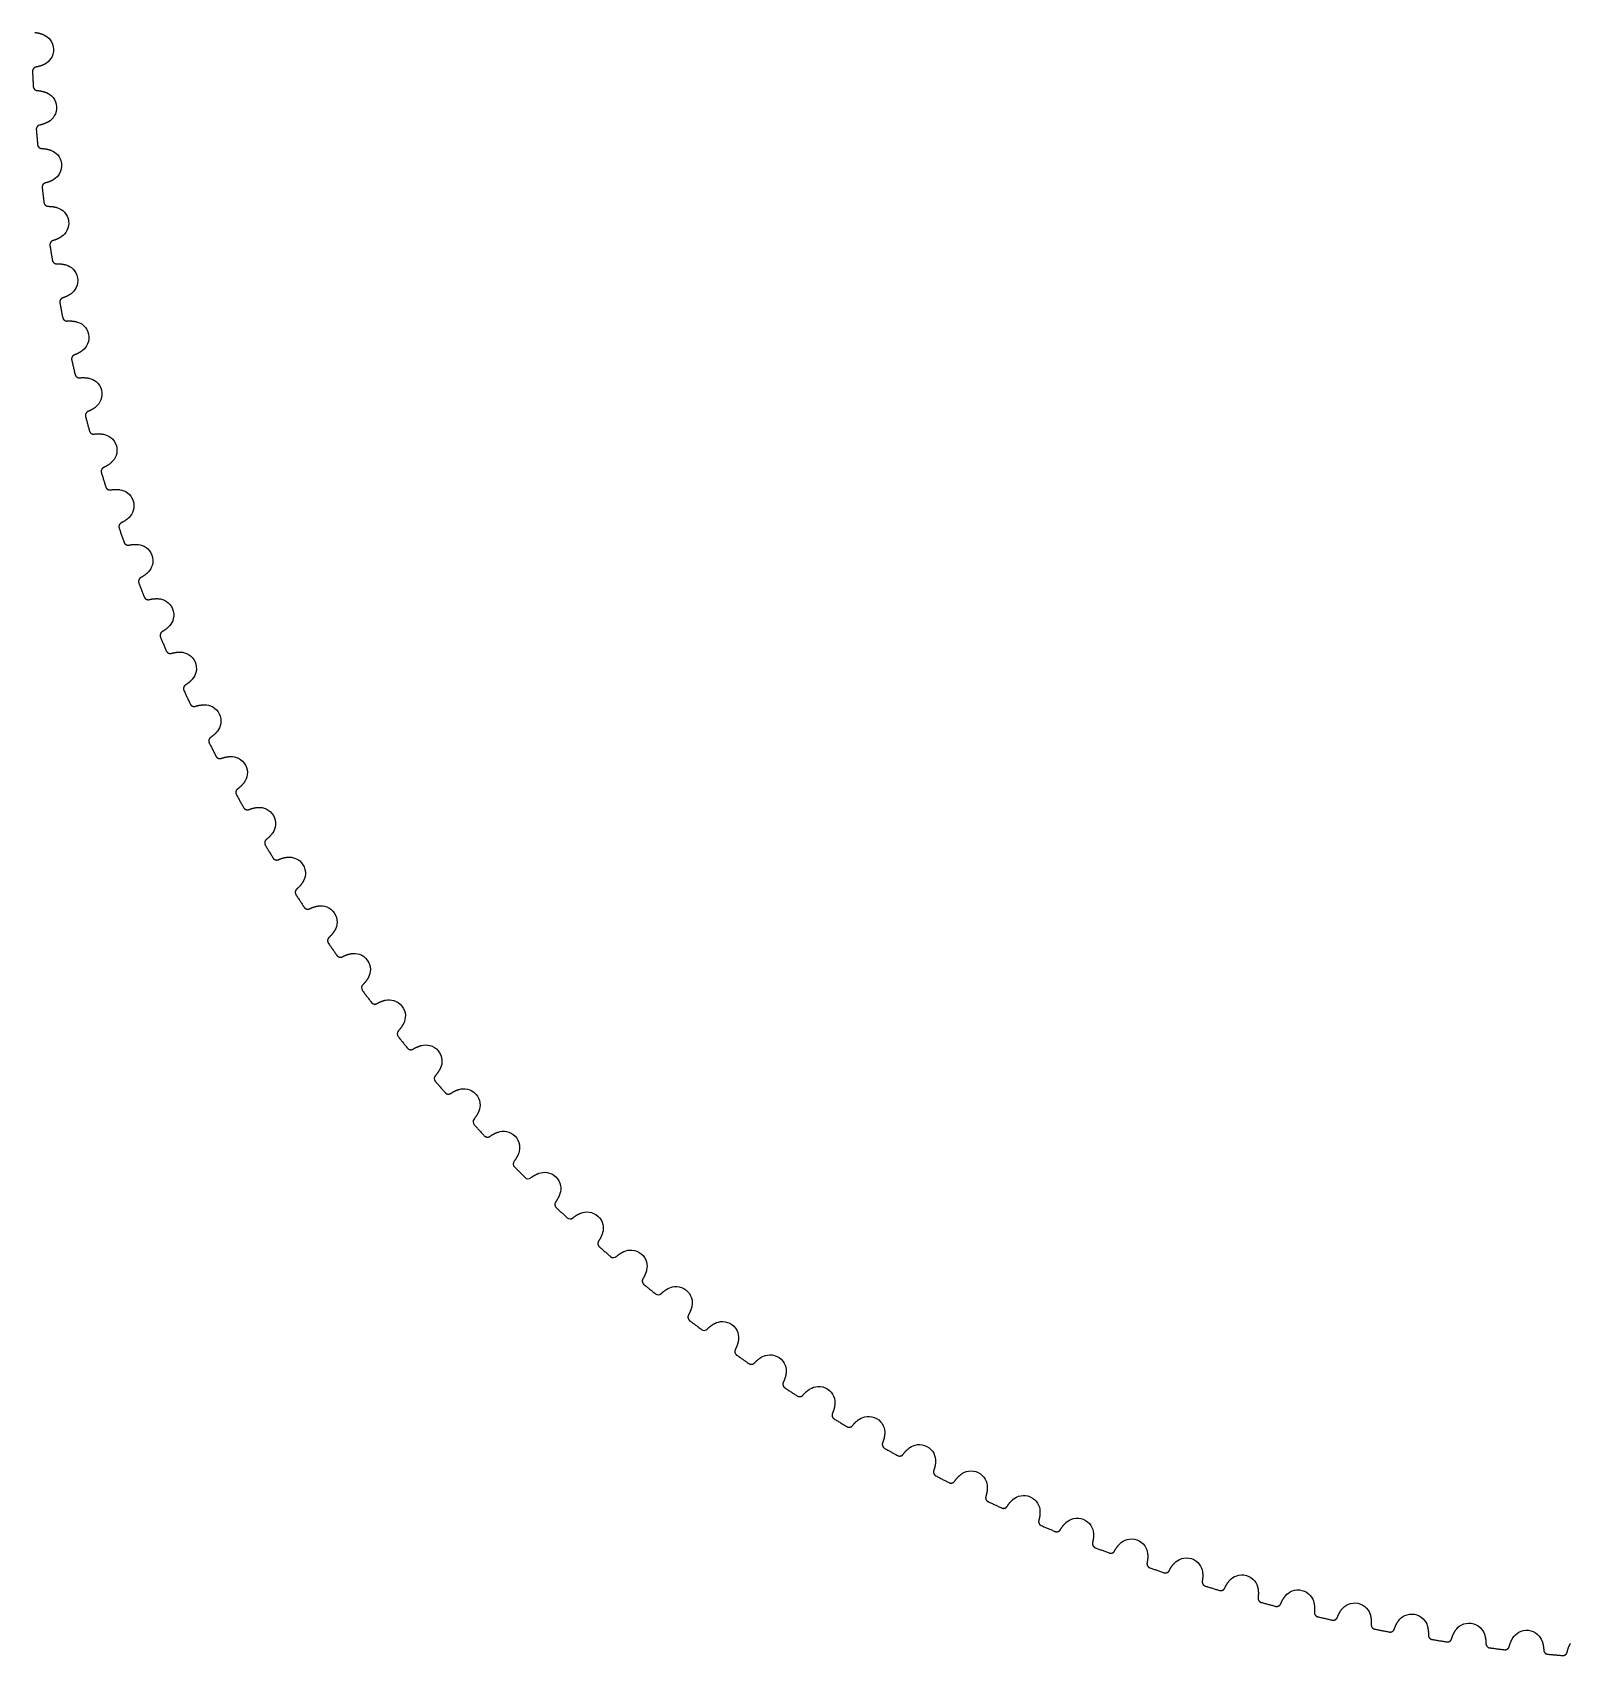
# Model space of a CAD drawing. Extents: x 51 to 165, y 91 to 205.
# Drawn here: x 51 to 103.6, y 91.5 to 146.9 of the extents above; entities that cross this region are included whole.
import ezdxf

# ---------------------------------------------------------------- set-up
doc = ezdxf.new("R2010")
doc.units = 0
doc.layers.add('View', color=7, linetype='CONTINUOUS')

msp = doc.modelspace()

# ---------------------------------------------------------------- linework, layer by layer
at = {"layer": 'View'}
for points, degree in [([(51.1159, 146.905), (51.2757, 146.889), (51.4225, 146.823)], 2), ([(51.0327, 145.569), (51.0593, 145.061)], 1), ([(51.4573, 145.826), (51.3154, 145.751), (51.1571, 145.724)], 2), ([(51.1993, 144.92), (51.3595, 144.909), (51.5085, 144.849)], 2), ([(51.5781, 143.854), (51.4389, 143.774), (51.2817, 143.741)], 2), ([(51.1627, 143.582), (51.207, 143.076)], 1), ([(51.3518, 142.939), (51.5124, 142.934), (51.6634, 142.88)], 2), ([(51.362, 141.601), (51.4239, 141.097)], 1), ([(51.7677, 141.887), (51.6313, 141.802), (51.4754, 141.764)], 2), ([(51.5734, 140.965), (51.734, 140.966), (51.8869, 140.917)], 2), ([(52.0257, 139.929), (51.8925, 139.839), (51.7379, 139.795)], 2), ([(51.6303, 139.628), (51.7098, 139.126)], 1), ([(51.8638, 139), (52.0243, 139.007), (52.1787, 138.962)], 2), ([(51.9673, 137.666), (52.0643, 137.167)], 1), ([(52.352, 137.98), (52.2219, 137.886), (52.069, 137.837)], 2), ([(52.2226, 137.047), (52.3827, 137.058), (52.5386, 137.02)], 2), ([(52.7461, 136.044), (52.6194, 135.945), (52.4683, 135.891)], 2), ([(52.3726, 135.716), (52.4869, 135.221)], 1), ([(52.6493, 135.107), (52.809, 135.124), (52.9661, 135.091)], 2), ([(52.8457, 133.782), (52.9772, 133.291)], 1), ([(53.2075, 134.123), (53.0843, 134.019), (52.9352, 133.96)], 2), ([(53.1435, 133.183), (53.3024, 133.205), (53.4607, 133.178)], 2), ([(53.7357, 132.219), (53.6162, 132.111), (53.4692, 132.047)], 2), ([(53.386, 131.866), (53.5345, 131.38)], 1), ([(53.7045, 131.277), (53.8626, 131.305), (54.0217, 131.283)], 2), ([(54.33, 130.334), (54.2143, 130.223), (54.0697, 130.153)], 2), ([(53.9928, 129.97), (54.1582, 129.489)], 1), ([(54.3317, 129.392), (54.4887, 129.426), (54.6484, 129.409)], 2), ([(54.6654, 128.096), (54.8475, 127.621)], 1), ([(54.9897, 128.472), (54.8779, 128.357), (54.7359, 128.282)], 2), ([(55.0243, 127.53), (55.18, 127.57), (55.3402, 127.559)], 2), ([(55.714, 126.634), (55.6063, 126.514), (55.467, 126.435)], 2), ([(55.403, 126.246), (55.6016, 125.779)], 1), ([(55.7814, 125.694), (55.9356, 125.739), (56.0962, 125.733)], 2), ([(56.502, 124.822), (56.3986, 124.699), (56.2621, 124.614)], 2), ([(56.2047, 124.424), (56.4195, 123.963)], 1), ([(56.6022, 123.885), (56.7547, 123.935), (56.9154, 123.935)], 2), ([(57.0696, 122.63), (57.3003, 122.178)], 1), ([(57.3528, 123.038), (57.2537, 122.912), (57.1202, 122.823)], 2), ([(57.4856, 122.106), (57.6363, 122.161), (57.7968, 122.167)], 2), ([(58.2652, 121.286), (58.1707, 121.156), (58.0404, 121.062)], 2), ([(57.9965, 120.868), (58.2428, 120.424)], 1), ([(58.4305, 120.358), (58.5792, 120.419), (58.7394, 120.431)], 2), ([(59.2383, 119.566), (59.1483, 119.433), (59.0214, 119.335)], 2), ([(58.9843, 119.14), (59.246, 118.704)], 1), ([(59.4359, 118.645), (59.5824, 118.711), (59.7421, 118.728)], 2), ([(60.2708, 117.882), (60.1855, 117.746), (60.0621, 117.643)], 2), ([(60.0319, 117.446), (60.3086, 117.02)], 1), ([(60.5004, 116.968), (60.6445, 117.039), (60.8036, 117.062)], 2), ([(61.3615, 116.234), (61.281, 116.095), (61.1613, 115.988)], 2), ([(61.1379, 115.791), (61.4293, 115.375)], 1), ([(61.6228, 115.329), (61.7644, 115.405), (61.9225, 115.433)], 2), ([(62.3175, 114.373), (62.2644, 114.329), (62.2559, 114.227), (62.301, 114.175)], 3), ([(62.509, 114.626), (62.4334, 114.484), (62.3175, 114.373)], 2), ([(62.301, 114.175), (62.6068, 113.769)], 1), ([(62.8018, 113.73), (62.9406, 113.811), (63.0976, 113.845)], 2), ([(63.5294, 112.799), (63.4779, 112.753), (63.4729, 112.651), (63.5198, 112.601)], 3), ([(63.5198, 112.601), (63.8396, 112.206)], 1), ([(63.7119, 113.058), (63.6413, 112.914), (63.5294, 112.799)], 2), ([(64.0358, 112.174), (64.1717, 112.259), (64.3275, 112.298)], 2), ([(64.9688, 111.534), (64.9033, 111.387), (64.7954, 111.268)], 2), ([(64.7954, 111.268), (64.7456, 111.221), (64.7442, 111.118), (64.7928, 111.07)], 3), ([(64.7928, 111.07), (65.1261, 110.686)], 1), ([(65.3234, 110.661), (65.4562, 110.751), (65.6105, 110.796)], 2), ([(66.2782, 110.054), (66.2178, 109.905), (66.1141, 109.783)], 2), ([(66.1141, 109.783), (66.066, 109.734), (66.0682, 109.631), (66.1184, 109.584)], 3), ([(66.1184, 109.584), (66.465, 109.212)], 1), ([(66.663, 109.194), (66.7926, 109.289), (66.9453, 109.339)], 2), ([(67.4839, 108.344), (67.4375, 108.293), (67.4433, 108.191), (67.4951, 108.146)], 3), ([(67.6384, 108.621), (67.5832, 108.47), (67.4839, 108.344)], 2), ([(67.4951, 108.146), (67.8544, 107.786)], 1), ([(67.8544, 107.786), (67.8997, 107.735), (68.0021, 107.729), (68.0529, 107.775)], 3), ([(68.0529, 107.775), (68.1791, 107.874), (68.33, 107.93)], 2), ([(69.0477, 107.237), (68.9979, 107.084), (68.903, 106.954)], 2), ([(68.9212, 106.756), (69.2928, 106.41)], 1), ([(69.4916, 106.405), (69.6143, 106.509), (69.7631, 106.569)], 2), ([(69.2928, 106.41), (69.3398, 106.359), (69.4424, 106.357), (69.4916, 106.405)], 3), ([(70.5046, 105.902), (70.4601, 105.747), (70.3698, 105.615)], 2), ([(70.3949, 105.417), (70.7784, 105.084)], 1), ([(70.7784, 105.084), (70.8271, 105.035), (70.9297, 105.037), (70.9771, 105.087)], 3), ([(70.9771, 105.087), (71.0961, 105.195), (71.2428, 105.26)], 2), ([(72.0071, 104.619), (71.968, 104.463), (71.8824, 104.327)], 2), ([(71.9144, 104.131), (72.3093, 103.811)], 1), ([(72.3093, 103.811), (72.3597, 103.764), (72.4622, 103.769), (72.5078, 103.821)], 3), ([(72.5078, 103.821), (72.623, 103.933), (72.7673, 104.003)], 2), ([(73.5535, 103.389), (73.5199, 103.232), (73.4391, 103.093)], 2), ([(73.4779, 102.898), (73.8837, 102.592)], 1), ([(73.8837, 102.592), (73.9357, 102.547), (74.0379, 102.556), (74.0818, 102.609)], 3), ([(74.0818, 102.609), (74.193, 102.725), (74.3347, 102.8)], 2), ([(75.1419, 102.214), (75.1138, 102.056), (75.0379, 101.914)], 2), ([(75.0834, 101.721), (75.4996, 101.429)], 1), ([(75.6971, 101.453), (75.8041, 101.572), (75.9431, 101.653)], 2), ([(76.7703, 101.095), (76.7477, 100.936), (76.6768, 100.792)], 2), ([(76.7291, 100.6), (77.1552, 100.323)], 1), ([(77.3517, 100.353), (77.4545, 100.477), (77.5906, 100.562)], 2), ([(78.4368, 100.033), (78.4198, 99.8736), (78.3539, 99.7271)], 2), ([(78.4128, 99.5372), (78.8484, 99.2755)], 1), ([(79.0437, 99.3127), (79.1421, 99.4396), (79.2752, 99.5296)], 2), ([(80.1393, 99.0307), (80.1279, 98.8705), (80.0672, 98.7218)], 2), ([(80.1327, 98.5341), (80.5771, 98.2877)], 1), ([(80.771, 98.3316), (80.8649, 98.4619), (80.9948, 98.5565)], 2), ([(81.8757, 98.0881), (81.8699, 97.9275), (81.8145, 97.7768)], 2), ([(82.5315, 97.4115), (82.6208, 97.5449), (82.7473, 97.644)], 2), ([(81.8865, 97.5915), (82.3392, 97.3608)], 1), ([(83.644, 97.2066), (83.6438, 97.046), (83.5937, 96.8934)], 2), ([(83.6721, 96.7107), (84.1326, 96.496)], 1), ([(84.323, 96.5533), (84.4076, 96.6898), (84.5305, 96.7932)], 2), ([(85.442, 96.3874), (85.4474, 96.2269), (85.4026, 96.0726)], 2), ([(86.1433, 95.7582), (86.2232, 95.8976), (86.3424, 96.0052)], 2), ([(85.4874, 95.8928), (85.9551, 95.6943)], 1), ([(87.2675, 95.6314), (87.2785, 95.4712), (87.2391, 95.3155)], 2), ([(87.3301, 95.1387), (87.8045, 94.9566)], 1), ([(87.9904, 95.0271), (88.0653, 95.1692), (88.1807, 95.2809)], 2), ([(89.1182, 94.9397), (89.1348, 94.7799), (89.1009, 94.6229)], 2), ([(89.198, 94.4494), (89.6784, 94.284)], 1), ([(89.8618, 94.3609), (89.9317, 94.5055), (90.0431, 94.6212)], 2), ([(90.992, 94.3129), (91.0142, 94.1538), (90.9857, 93.9957)], 2), ([(91.0888, 93.8258), (91.5747, 93.6772)], 1), ([(91.7553, 93.7605), (91.8201, 93.9074), (91.9274, 94.0269)], 2), ([(92.8865, 93.7519), (92.9142, 93.5937), (92.8913, 93.4347)], 2), ([(93.0003, 93.2684), (93.4911, 93.1369)], 1), ([(93.6686, 93.2264), (93.7282, 93.3756), (93.8313, 93.4987)], 2), ([(94.7994, 93.2574), (94.8326, 93.1002), (94.8153, 92.9405)], 2), ([(94.93, 92.7782), (95.4251, 92.6639)], 1), ([(95.5994, 92.7595), (95.6538, 92.9106), (95.7525, 93.0373)], 2), ([(96.7284, 92.8299), (96.7671, 92.674), (96.7553, 92.5138)], 2), ([(97.5453, 92.3602), (97.5944, 92.5132), (97.6886, 92.6432)], 2), ([(96.8756, 92.3555), (97.3744, 92.2586)], 1), ([(98.6712, 92.47), (98.7153, 92.3155), (98.7091, 92.155)], 2), ([(99.5039, 92.0291), (99.5477, 92.1837), (99.6373, 92.317)], 2), ([(100.625, 92.1781), (100.675, 92.0253), (100.674, 91.8647)], 2), ([(101.473, 91.7666), (101.511, 91.9226), (101.596, 92.0589)], 2), ([(98.8349, 92.0011), (99.3367, 91.9216)], 1), ([(100.805, 91.7152), (101.31, 91.6533)], 1), ([(102.588, 91.9546), (102.643, 91.8036), (102.648, 91.6431)], 2), ([(102.784, 91.4982), (103.291, 91.454)], 1), ([(103.45, 91.5729), (103.483, 91.7302), (103.563, 91.8694)], 2)]:
    msp.add_open_spline(points, degree=degree, dxfattribs=at)
for points, degree, knots in [([(51.4225, 146.823), (51.4982, 146.79), (51.5786, 146.733), (51.6418, 146.648), (51.7052, 146.564), (51.748, 146.452), (51.7515, 146.336), (51.7561, 146.22), (51.7212, 146.105), (51.6639, 146.016), (51.6067, 145.927), (51.5305, 145.865), (51.4573, 145.826)], 3, [0, 0, 0, 0, 0.558599, 0.558599, 0.558599, 1.1172, 1.1172, 1.1172, 1.6758, 1.6758, 1.6758, 2.2344, 2.2344, 2.2344, 2.2344]), ([(51.1571, 145.724), (51.1046, 145.715), (51.0655, 145.67), (51.0296, 145.622), (51.0327, 145.569)], 2, [0, 0, 0, 0.724386, 0.724386, 1.44877, 1.44877, 1.44877]), ([(51.0593, 145.061), (51.0617, 145.008), (51.1025, 144.964), (51.1462, 144.923), (51.1993, 144.92)], 2, [0, 0, 0, 0.724386, 0.724386, 1.44877, 1.44877, 1.44877]), ([(51.5085, 144.849), (51.5853, 144.819), (51.6677, 144.764), (51.7338, 144.682), (51.8001, 144.6), (51.8468, 144.489), (51.8544, 144.374), (51.863, 144.258), (51.8321, 144.141), (51.7779, 144.051), (51.7239, 143.96), (51.6499, 143.895), (51.5781, 143.854)], 3, [0, 0, 0, 0, 0.558599, 0.558599, 0.558599, 1.1172, 1.1172, 1.1172, 1.6758, 1.6758, 1.6758, 2.2344, 2.2344, 2.2344, 2.2344]), ([(51.2817, 143.741), (51.2295, 143.731), (51.192, 143.684), (51.1578, 143.635), (51.1627, 143.582)], 2, [0, 0, 0, 0.724386, 0.724386, 1.44877, 1.44877, 1.44877]), ([(51.207, 143.076), (51.2113, 143.023), (51.2536, 142.98), (51.2987, 142.941), (51.3518, 142.939)], 2, [0, 0, 0, 0.724386, 0.724386, 1.44877, 1.44877, 1.44877]), ([(51.6634, 142.88), (51.7412, 142.852), (51.8254, 142.8), (51.8944, 142.72), (51.9634, 142.641), (52.014, 142.532), (52.0256, 142.416), (52.0383, 142.301), (52.0115, 142.183), (51.9604, 142.092), (51.9097, 141.999), (51.8379, 141.931), (51.7677, 141.887)], 3, [0, 0, 0, 0, 0.558599, 0.558599, 0.558599, 1.1172, 1.1172, 1.1172, 1.6758, 1.6758, 1.6758, 2.2344, 2.2344, 2.2344, 2.2344]), ([(51.4754, 141.764), (51.4236, 141.752), (51.3877, 141.704), (51.3552, 141.654), (51.362, 141.601)], 2, [0, 0, 0, 0.724386, 0.724386, 1.44877, 1.44877, 1.44877]), ([(51.4239, 141.097), (51.4301, 141.044), (51.4739, 141.003), (51.5203, 140.965), (51.5734, 140.965)], 2, [0, 0, 0, 0.724386, 0.724386, 1.44877, 1.44877, 1.44877]), ([(51.8869, 140.917), (51.9656, 140.891), (52.0516, 140.843), (52.1233, 140.765), (52.1951, 140.688), (52.2495, 140.581), (52.2651, 140.466), (52.2818, 140.351), (52.2591, 140.233), (52.2113, 140.139), (52.1637, 140.045), (52.0944, 139.975), (52.0257, 139.929)], 3, [0, 0, 0, 0, 0.558599, 0.558599, 0.558599, 1.1172, 1.1172, 1.1172, 1.6758, 1.6758, 1.6758, 2.2344, 2.2344, 2.2344, 2.2344]), ([(51.7379, 139.795), (51.6866, 139.781), (51.6524, 139.732), (51.6217, 139.68), (51.6303, 139.628)], 2, [0, 0, 0, 0.724386, 0.724386, 1.44877, 1.44877, 1.44877]), ([(51.7098, 139.126), (51.7178, 139.074), (51.763, 139.034), (51.8107, 138.998), (51.8638, 139)], 2, [0, 0, 0, 0.724386, 0.724386, 1.44877, 1.44877, 1.44877]), ([(52.1787, 138.962), (52.2583, 138.94), (52.3459, 138.895), (52.4203, 138.819), (52.4947, 138.745), (52.5528, 138.64), (52.5724, 138.525), (52.5931, 138.411), (52.5746, 138.292), (52.5301, 138.197), (52.4859, 138.101), (52.4191, 138.028), (52.352, 137.98)], 3, [0, 0, 0, 0, 0.558599, 0.558599, 0.558599, 1.1172, 1.1172, 1.1172, 1.6758, 1.6758, 1.6758, 2.2344, 2.2344, 2.2344, 2.2344]), ([(52.069, 137.837), (52.0182, 137.821), (51.9858, 137.77), (51.9569, 137.718), (51.9673, 137.666)], 2, [0, 0, 0, 0.724386, 0.724386, 1.44877, 1.44877, 1.44877]), ([(52.0643, 137.167), (52.0741, 137.115), (52.1206, 137.077), (52.1696, 137.042), (52.2226, 137.047)], 2, [0, 0, 0, 0.724386, 0.724386, 1.44877, 1.44877, 1.44877]), ([(52.5386, 137.02), (52.619, 137), (52.7081, 136.958), (52.785, 136.885), (52.862, 136.813), (52.9238, 136.71), (52.9473, 136.597), (52.972, 136.483), (52.9576, 136.364), (52.9165, 136.267), (52.8757, 136.169), (52.8114, 136.095), (52.7461, 136.044)], 3, [0, 0, 0, 0, 0.558599, 0.558599, 0.558599, 1.1172, 1.1172, 1.1172, 1.6758, 1.6758, 1.6758, 2.2344, 2.2344, 2.2344, 2.2344]), ([(52.4683, 135.891), (52.418, 135.873), (52.3874, 135.822), (52.3603, 135.768), (52.3726, 135.716)], 2, [0, 0, 0, 0.724386, 0.724386, 1.44877, 1.44877, 1.44877]), ([(52.4869, 135.221), (52.4986, 135.169), (52.5464, 135.133), (52.5965, 135.1), (52.6493, 135.107)], 2, [0, 0, 0, 0.724386, 0.724386, 1.44877, 1.44877, 1.44877]), ([(52.9661, 135.091), (53.0471, 135.074), (53.1376, 135.035), (53.2171, 134.965), (53.2965, 134.896), (53.3618, 134.795), (53.3893, 134.682), (53.418, 134.57), (53.4078, 134.45), (53.37, 134.352), (53.3326, 134.253), (53.271, 134.176), (53.2075, 134.123)], 3, [0, 0, 0, 0, 0.558599, 0.558599, 0.558599, 1.1172, 1.1172, 1.1172, 1.6758, 1.6758, 1.6758, 2.2344, 2.2344, 2.2344, 2.2344]), ([(52.9352, 133.96), (52.8856, 133.941), (52.8568, 133.888), (52.8316, 133.834), (52.8457, 133.782)], 2, [0, 0, 0, 0.724386, 0.724386, 1.44877, 1.44877, 1.44877]), ([(52.9772, 133.291), (52.9906, 133.24), (53.0397, 133.206), (53.0909, 133.174), (53.1435, 133.183)], 2, [0, 0, 0, 0.724386, 0.724386, 1.44877, 1.44877, 1.44877]), ([(53.4607, 133.178), (53.5422, 133.164), (53.634, 133.128), (53.7159, 133.061), (53.7976, 132.995), (53.8664, 132.896), (53.8979, 132.784), (53.9304, 132.673), (53.9244, 132.553), (53.8901, 132.453), (53.8562, 132.353), (53.7973, 132.274), (53.7357, 132.219)], 3, [0, 0, 0, 0, 0.558599, 0.558599, 0.558599, 1.1172, 1.1172, 1.1172, 1.6758, 1.6758, 1.6758, 2.2344, 2.2344, 2.2344, 2.2344]), ([(53.4692, 132.047), (53.4203, 132.026), (53.3934, 131.972), (53.3701, 131.917), (53.386, 131.866)], 2, [0, 0, 0, 0.724386, 0.724386, 1.44877, 1.44877, 1.44877]), ([(53.5345, 131.38), (53.5498, 131.329), (53.6, 131.296), (53.6523, 131.267), (53.7045, 131.277)], 2, [0, 0, 0, 0.724386, 0.724386, 1.44877, 1.44877, 1.44877]), ([(54.0217, 131.283), (54.1036, 131.272), (54.1966, 131.239), (54.2808, 131.175), (54.3648, 131.112), (54.437, 131.016), (54.4724, 130.905), (54.5087, 130.795), (54.5069, 130.675), (54.4761, 130.574), (54.4457, 130.473), (54.3896, 130.392), (54.33, 130.334)], 3, [0, 0, 0, 0, 0.558599, 0.558599, 0.558599, 1.1172, 1.1172, 1.1172, 1.6758, 1.6758, 1.6758, 2.2344, 2.2344, 2.2344, 2.2344]), ([(54.0697, 130.153), (54.0216, 130.13), (53.9965, 130.076), (53.9752, 130.02), (53.9928, 129.97)], 2, [0, 0, 0, 0.724386, 0.724386, 1.44877, 1.44877, 1.44877]), ([(54.1582, 129.489), (54.1752, 129.439), (54.2265, 129.408), (54.2798, 129.38), (54.3317, 129.392)], 2, [0, 0, 0, 0.724386, 0.724386, 1.44877, 1.44877, 1.44877]), ([(54.6484, 129.409), (54.7307, 129.401), (54.8248, 129.372), (54.9112, 129.311), (54.9974, 129.25), (55.0729, 129.157), (55.112, 129.047), (55.1523, 128.938), (55.1547, 128.818), (55.1273, 128.717), (55.1005, 128.614), (55.0473, 128.531), (54.9897, 128.472)], 3, [0, 0, 0, 0, 0.558599, 0.558599, 0.558599, 1.1172, 1.1172, 1.1172, 1.6758, 1.6758, 1.6758, 2.2344, 2.2344, 2.2344, 2.2344]), ([(54.7359, 128.282), (54.6886, 128.257), (54.6654, 128.202), (54.6461, 128.145), (54.6654, 128.096)], 2, [0, 0, 0, 0.724386, 0.724386, 1.44877, 1.44877, 1.44877]), ([(54.8475, 127.621), (54.8663, 127.572), (54.9186, 127.542), (54.9729, 127.517), (55.0243, 127.53)], 2, [0, 0, 0, 0.724386, 0.724386, 1.44877, 1.44877, 1.44877]), ([(55.3402, 127.559), (55.4228, 127.553), (55.5178, 127.527), (55.6062, 127.469), (55.6945, 127.412), (55.7732, 127.321), (55.8162, 127.213), (55.8602, 127.106), (55.8668, 126.985), (55.843, 126.883), (55.8198, 126.78), (55.7695, 126.695), (55.714, 126.634)], 3, [0, 0, 0, 0, 0.558599, 0.558599, 0.558599, 1.1172, 1.1172, 1.1172, 1.6758, 1.6758, 1.6758, 2.2344, 2.2344, 2.2344, 2.2344]), ([(55.467, 126.435), (55.4205, 126.409), (55.3993, 126.353), (55.382, 126.295), (55.403, 126.246)], 2, [0, 0, 0, 0.724386, 0.724386, 1.44877, 1.44877, 1.44877]), ([(55.6016, 125.779), (55.6221, 125.73), (55.6754, 125.702), (55.7305, 125.678), (55.7814, 125.694)], 2, [0, 0, 0, 0.724386, 0.724386, 1.44877, 1.44877, 1.44877]), ([(56.0962, 125.733), (56.1789, 125.731), (56.2748, 125.708), (56.3652, 125.653), (56.4554, 125.599), (56.5372, 125.511), (56.5839, 125.404), (56.6316, 125.299), (56.6424, 125.179), (56.6222, 125.075), (56.6026, 124.971), (56.5553, 124.885), (56.502, 124.822)], 3, [0, 0, 0, 0, 0.558599, 0.558599, 0.558599, 1.1172, 1.1172, 1.1172, 1.6758, 1.6758, 1.6758, 2.2344, 2.2344, 2.2344, 2.2344]), ([(56.2621, 124.614), (56.2166, 124.587), (56.1973, 124.53), (56.182, 124.472), (56.2047, 124.424)], 2, [0, 0, 0, 0.724386, 0.724386, 1.44877, 1.44877, 1.44877]), ([(56.4195, 123.963), (56.4417, 123.915), (56.496, 123.89), (56.5519, 123.868), (56.6022, 123.885)], 2, [0, 0, 0, 0.724386, 0.724386, 1.44877, 1.44877, 1.44877]), ([(56.9154, 123.935), (56.9981, 123.935), (57.0948, 123.916), (57.187, 123.864), (57.279, 123.813), (57.3639, 123.728), (57.4143, 123.624), (57.4657, 123.52), (57.4806, 123.4), (57.4641, 123.296), (57.4481, 123.192), (57.4039, 123.104), (57.3528, 123.038)], 3, [0, 0, 0, 0, 0.558599, 0.558599, 0.558599, 1.1172, 1.1172, 1.1172, 1.6758, 1.6758, 1.6758, 2.2344, 2.2344, 2.2344, 2.2344]), ([(57.1202, 122.823), (57.0757, 122.794), (57.0585, 122.736), (57.0452, 122.678), (57.0696, 122.63)], 2, [0, 0, 0, 0.724386, 0.724386, 1.44877, 1.44877, 1.44877]), ([(57.3003, 122.178), (57.3241, 122.13), (57.3793, 122.107), (57.4359, 122.087), (57.4856, 122.106)], 2, [0, 0, 0, 0.724386, 0.724386, 1.44877, 1.44877, 1.44877]), ([(57.7968, 122.167), (57.8795, 122.17), (57.9768, 122.154), (58.0708, 122.106), (58.1645, 122.058), (58.2523, 121.976), (58.3063, 121.873), (58.3613, 121.771), (58.3804, 121.652), (58.3675, 121.547), (58.3552, 121.442), (58.314, 121.353), (58.2652, 121.286)], 3, [0, 0, 0, 0, 0.558599, 0.558599, 0.558599, 1.1172, 1.1172, 1.1172, 1.6758, 1.6758, 1.6758, 2.2344, 2.2344, 2.2344, 2.2344]), ([(58.0404, 121.062), (57.9969, 121.032), (57.9817, 120.974), (57.9704, 120.915), (57.9965, 120.868)], 2, [0, 0, 0, 0.724386, 0.724386, 1.44877, 1.44877, 1.44877]), ([(58.2428, 120.424), (58.2683, 120.377), (58.3243, 120.356), (58.3815, 120.338), (58.4305, 120.358)], 2, [0, 0, 0, 0.724386, 0.724386, 1.44877, 1.44877, 1.44877]), ([(58.7394, 120.431), (58.822, 120.436), (58.9197, 120.424), (59.0154, 120.379), (59.1107, 120.334), (59.2014, 120.255), (59.2589, 120.154), (59.3174, 120.054), (59.3407, 119.936), (59.3314, 119.831), (59.3228, 119.726), (59.2848, 119.635), (59.2383, 119.566)], 3, [0, 0, 0, 0, 0.558599, 0.558599, 0.558599, 1.1172, 1.1172, 1.1172, 1.6758, 1.6758, 1.6758, 2.2344, 2.2344, 2.2344, 2.2344]), ([(59.0214, 119.335), (58.979, 119.303), (58.9659, 119.244), (58.9566, 119.185), (58.9843, 119.14)], 2, [0, 0, 0, 0.724386, 0.724386, 1.44877, 1.44877, 1.44877]), ([(59.246, 118.704), (59.2731, 118.658), (59.3298, 118.639), (59.3876, 118.623), (59.4359, 118.645)], 2, [0, 0, 0, 0.724386, 0.724386, 1.44877, 1.44877, 1.44877]), ([(59.7421, 118.728), (59.8244, 118.737), (59.9225, 118.728), (60.0197, 118.686), (60.1165, 118.645), (60.2099, 118.569), (60.2709, 118.47), (60.3328, 118.372), (60.3602, 118.255), (60.3546, 118.15), (60.3496, 118.044), (60.3148, 117.952), (60.2708, 117.882)], 3, [0, 0, 0, 0, 0.558599, 0.558599, 0.558599, 1.1172, 1.1172, 1.1172, 1.6758, 1.6758, 1.6758, 2.2344, 2.2344, 2.2344, 2.2344]), ([(60.0621, 117.643), (60.0209, 117.609), (60.0098, 117.55), (60.0026, 117.491), (60.0319, 117.446)], 2, [0, 0, 0, 0.724386, 0.724386, 1.44877, 1.44877, 1.44877]), ([(60.3086, 117.02), (60.3373, 116.976), (60.3946, 116.958), (60.453, 116.944), (60.5004, 116.968)], 2, [0, 0, 0, 0.724386, 0.724386, 1.44877, 1.44877, 1.44877]), ([(60.8036, 117.062), (60.8855, 117.073), (60.9839, 117.068), (61.0824, 117.029), (61.1806, 116.991), (61.2766, 116.919), (61.341, 116.822), (61.4064, 116.726), (61.4378, 116.61), (61.4359, 116.505), (61.4346, 116.399), (61.403, 116.306), (61.3615, 116.234)], 3, [0, 0, 0, 0, 0.558599, 0.558599, 0.558599, 1.1172, 1.1172, 1.1172, 1.6758, 1.6758, 1.6758, 2.2344, 2.2344, 2.2344, 2.2344]), ([(61.1613, 115.988), (61.1212, 115.953), (61.1122, 115.894), (61.1071, 115.834), (61.1379, 115.791)], 2, [0, 0, 0, 0.724386, 0.724386, 1.44877, 1.44877, 1.44877]), ([(61.4293, 115.375), (61.4595, 115.331), (61.5174, 115.315), (61.5763, 115.303), (61.6228, 115.329)], 2, [0, 0, 0, 0.724386, 0.724386, 1.44877, 1.44877, 1.44877]), ([(61.9225, 115.433), (62.004, 115.448), (62.1025, 115.445), (62.2024, 115.41), (62.3018, 115.376), (62.4003, 115.307), (62.468, 115.213), (62.5367, 115.119), (62.5721, 115.004), (62.5739, 114.899), (62.5763, 114.793), (62.548, 114.699), (62.509, 114.626)], 3, [0, 0, 0, 0, 0.558599, 0.558599, 0.558599, 1.1172, 1.1172, 1.1172, 1.6758, 1.6758, 1.6758, 2.2344, 2.2344, 2.2344, 2.2344]), ([(62.6068, 113.769), (62.6385, 113.726), (62.6969, 113.713), (62.7561, 113.703), (62.8018, 113.73)], 2, [0, 0, 0, 0.724386, 0.724386, 1.44877, 1.44877, 1.44877]), ([(63.0976, 113.845), (63.1786, 113.862), (63.2771, 113.863), (63.3781, 113.832), (63.4787, 113.801), (63.5795, 113.735), (63.6505, 113.644), (63.7224, 113.552), (63.7618, 113.439), (63.7672, 113.334), (63.7734, 113.228), (63.7484, 113.133), (63.7119, 113.058)], 3, [0, 0, 0, 0, 0.558599, 0.558599, 0.558599, 1.1172, 1.1172, 1.1172, 1.6758, 1.6758, 1.6758, 2.2344, 2.2344, 2.2344, 2.2344]), ([(63.8396, 112.206), (63.8728, 112.164), (63.9316, 112.152), (63.9911, 112.145), (64.0358, 112.174)], 2, [0, 0, 0, 0.724386, 0.724386, 1.44877, 1.44877, 1.44877]), ([(64.3275, 112.298), (64.4077, 112.319), (64.5062, 112.323), (64.6082, 112.295), (64.7098, 112.268), (64.8128, 112.206), (64.887, 112.117), (64.962, 112.028), (65.0054, 111.916), (65.0145, 111.811), (65.0243, 111.706), (65.0027, 111.61), (64.9688, 111.534)], 3, [0, 0, 0, 0, 0.558599, 0.558599, 0.558599, 1.1172, 1.1172, 1.1172, 1.6758, 1.6758, 1.6758, 2.2344, 2.2344, 2.2344, 2.2344]), ([(65.1261, 110.686), (65.1608, 110.646), (65.22, 110.636), (65.2797, 110.631), (65.3234, 110.661)], 2, [0, 0, 0, 0.724386, 0.724386, 1.44877, 1.44877, 1.44877]), ([(65.6105, 110.796), (65.69, 110.819), (65.7883, 110.827), (65.8912, 110.802), (65.9937, 110.779), (66.0988, 110.72), (66.1761, 110.634), (66.2541, 110.548), (66.3014, 110.437), (66.3141, 110.333), (66.3276, 110.228), (66.3094, 110.131), (66.2782, 110.054)], 3, [0, 0, 0, 0, 0.558599, 0.558599, 0.558599, 1.1172, 1.1172, 1.1172, 1.6758, 1.6758, 1.6758, 2.2344, 2.2344, 2.2344, 2.2344]), ([(66.9453, 109.339), (67.0239, 109.365), (67.1218, 109.376), (67.2255, 109.355), (67.3288, 109.335), (67.4359, 109.281), (67.5161, 109.197), (67.5971, 109.114), (67.6482, 109.005), (67.6646, 108.901), (67.6817, 108.796), (67.6668, 108.699), (67.6384, 108.621)], 3, [0, 0, 0, 0, 0.558599, 0.558599, 0.558599, 1.1172, 1.1172, 1.1172, 1.6758, 1.6758, 1.6758, 2.2344, 2.2344, 2.2344, 2.2344]), ([(66.465, 109.212), (66.501, 109.173), (66.5605, 109.166), (66.6204, 109.162), (66.663, 109.194)], 2, [0, 0, 0, 0.724386, 0.724386, 1.44877, 1.44877, 1.44877]), ([(68.33, 107.93), (68.4077, 107.958), (68.5051, 107.973), (68.6095, 107.956), (68.7134, 107.939), (68.8224, 107.888), (68.9055, 107.807), (68.9893, 107.727), (69.0442, 107.62), (69.0642, 107.517), (69.085, 107.413), (69.0735, 107.315), (69.0477, 107.237)], 3, [0, 0, 0, 0, 0.558599, 0.558599, 0.558599, 1.1172, 1.1172, 1.1172, 1.6758, 1.6758, 1.6758, 2.2344, 2.2344, 2.2344, 2.2344]), ([(68.903, 106.954), (68.8711, 106.912), (68.8746, 106.852), (68.8821, 106.792), (68.9212, 106.756)], 2, [0, 0, 0, 0.724386, 0.724386, 1.44877, 1.44877, 1.44877]), ([(69.7631, 106.569), (69.8397, 106.601), (69.9366, 106.619), (70.0415, 106.605), (70.1459, 106.593), (70.2566, 106.545), (70.3425, 106.467), (70.4291, 106.39), (70.4877, 106.285), (70.5112, 106.182), (70.5356, 106.08), (70.5276, 105.981), (70.5046, 105.902)], 3, [0, 0, 0, 0, 0.558599, 0.558599, 0.558599, 1.1172, 1.1172, 1.1172, 1.6758, 1.6758, 1.6758, 2.2344, 2.2344, 2.2344, 2.2344]), ([(70.3698, 105.615), (70.3394, 105.571), (70.345, 105.511), (70.3545, 105.452), (70.3949, 105.417)], 2, [0, 0, 0, 0.724386, 0.724386, 1.44877, 1.44877, 1.44877]), ([(71.2428, 105.26), (71.3183, 105.294), (71.4144, 105.316), (71.5198, 105.306), (71.6246, 105.297), (71.7368, 105.253), (71.8254, 105.178), (71.9146, 105.104), (71.9769, 105.001), (72.004, 104.899), (72.0319, 104.797), (72.0273, 104.699), (72.0071, 104.619)], 3, [0, 0, 0, 0, 0.558599, 0.558599, 0.558599, 1.1172, 1.1172, 1.1172, 1.6758, 1.6758, 1.6758, 2.2344, 2.2344, 2.2344, 2.2344]), ([(71.8824, 104.327), (71.8536, 104.282), (71.8612, 104.223), (71.8729, 104.164), (71.9144, 104.131)], 2, [0, 0, 0, 0.724386, 0.724386, 1.44877, 1.44877, 1.44877]), ([(72.7673, 104.003), (72.8415, 104.04), (72.9369, 104.065), (73.0425, 104.058), (73.1475, 104.053), (73.2612, 104.014), (73.3523, 103.942), (73.4441, 103.871), (73.5099, 103.77), (73.5406, 103.669), (73.5721, 103.568), (73.5709, 103.47), (73.5535, 103.389)], 3, [0, 0, 0, 0, 0.558599, 0.558599, 0.558599, 1.1172, 1.1172, 1.1172, 1.6758, 1.6758, 1.6758, 2.2344, 2.2344, 2.2344, 2.2344]), ([(73.4391, 103.093), (73.4118, 103.047), (73.4215, 102.988), (73.4352, 102.93), (73.4779, 102.898)], 2, [0, 0, 0, 0.724386, 0.724386, 1.44877, 1.44877, 1.44877]), ([(74.3347, 102.8), (74.4076, 102.839), (74.5021, 102.868), (74.6078, 102.865), (74.713, 102.863), (74.828, 102.828), (74.9215, 102.759), (75.0157, 102.691), (75.085, 102.593), (75.1192, 102.494), (75.1542, 102.394), (75.1564, 102.295), (75.1419, 102.214)], 3, [0, 0, 0, 0, 0.558599, 0.558599, 0.558599, 1.1172, 1.1172, 1.1172, 1.6758, 1.6758, 1.6758, 2.2344, 2.2344, 2.2344, 2.2344]), ([(75.0379, 101.914), (75.0122, 101.868), (75.024, 101.809), (75.0397, 101.751), (75.0834, 101.721)], 2, [0, 0, 0, 0.724386, 0.724386, 1.44877, 1.44877, 1.44877]), ([(75.9431, 101.653), (76.0147, 101.694), (76.108, 101.726), (76.2138, 101.727), (76.319, 101.729), (76.4352, 101.698), (76.5311, 101.632), (76.6276, 101.568), (76.7002, 101.472), (76.7378, 101.374), (76.7763, 101.275), (76.782, 101.177), (76.7703, 101.095)], 3, [0, 0, 0, 0, 0.558599, 0.558599, 0.558599, 1.1172, 1.1172, 1.1172, 1.6758, 1.6758, 1.6758, 2.2344, 2.2344, 2.2344, 2.2344]), ([(75.4996, 101.429), (75.543, 101.398), (75.6028, 101.403), (75.6621, 101.412), (75.6971, 101.453)], 2, [0, 0, 0, 0.724386, 0.724386, 1.44877, 1.44877, 1.44877]), ([(76.6768, 100.792), (76.6528, 100.744), (76.6666, 100.686), (76.6843, 100.629), (76.7291, 100.6)], 2, [0, 0, 0, 0.724386, 0.724386, 1.44877, 1.44877, 1.44877]), ([(77.5906, 100.562), (77.6607, 100.606), (77.7529, 100.641), (77.8586, 100.646), (77.9636, 100.651), (78.0808, 100.624), (78.1789, 100.562), (78.2776, 100.501), (78.3536, 100.408), (78.3946, 100.311), (78.4365, 100.214), (78.4456, 100.116), (78.4368, 100.033)], 3, [0, 0, 0, 0, 0.558599, 0.558599, 0.558599, 1.1172, 1.1172, 1.1172, 1.6758, 1.6758, 1.6758, 2.2344, 2.2344, 2.2344, 2.2344]), ([(77.1552, 100.323), (77.1996, 100.294), (77.2592, 100.301), (77.3181, 100.312), (77.3517, 100.353)], 2, [0, 0, 0, 0.724386, 0.724386, 1.44877, 1.44877, 1.44877]), ([(78.3539, 99.7271), (78.3316, 99.6789), (78.3474, 99.621), (78.3671, 99.5644), (78.4128, 99.5372)], 2, [0, 0, 0, 0.724386, 0.724386, 1.44877, 1.44877, 1.44877]), ([(78.8484, 99.2755), (78.8938, 99.2479), (78.9531, 99.2571), (79.0116, 99.2703), (79.0437, 99.3127)], 2, [0, 0, 0, 0.724386, 0.724386, 1.44877, 1.44877, 1.44877]), ([(79.2752, 99.5296), (79.3437, 99.576), (79.4346, 99.614), (79.5401, 99.6226), (79.6448, 99.6319), (79.7629, 99.6086), (79.8631, 99.5501), (79.9639, 99.4926), (80.0431, 99.402), (80.0874, 99.3066), (80.1327, 99.211), (80.1452, 99.1132), (80.1393, 99.0307)], 3, [0, 0, 0, 0, 0.558599, 0.558599, 0.558599, 1.1172, 1.1172, 1.1172, 1.6758, 1.6758, 1.6758, 2.2344, 2.2344, 2.2344, 2.2344]), ([(80.0672, 98.7218), (80.0465, 98.6728), (80.0644, 98.6155), (80.086, 98.5596), (80.1327, 98.5341)], 2, [0, 0, 0, 0.724386, 0.724386, 1.44877, 1.44877, 1.44877]), ([(80.5771, 98.2877), (80.6234, 98.2617), (80.6824, 98.2729), (80.7404, 98.2881), (80.771, 98.3316)], 2, [0, 0, 0, 0.724386, 0.724386, 1.44877, 1.44877, 1.44877]), ([(80.9948, 98.5565), (81.0616, 98.6053), (81.1512, 98.6464), (81.2562, 98.6587), (81.3606, 98.6717), (81.4794, 98.6525), (81.5816, 98.5976), (81.6843, 98.5436), (81.7666, 98.4558), (81.8143, 98.362), (81.8628, 98.268), (81.8788, 98.1708), (81.8757, 98.0881)], 3, [0, 0, 0, 0, 0.558599, 0.558599, 0.558599, 1.1172, 1.1172, 1.1172, 1.6758, 1.6758, 1.6758, 2.2344, 2.2344, 2.2344, 2.2344]), ([(81.8145, 97.7768), (81.7955, 97.7271), (81.8154, 97.6705), (81.839, 97.6154), (81.8865, 97.5915)], 2, [0, 0, 0, 0.724386, 0.724386, 1.44877, 1.44877, 1.44877]), ([(82.7473, 97.644), (82.8123, 97.6951), (82.9004, 97.7393), (83.005, 97.7553), (83.1088, 97.7719), (83.2283, 97.7569), (83.3323, 97.7055), (83.4369, 97.6552), (83.5222, 97.5703), (83.5731, 97.4782), (83.6249, 97.386), (83.6442, 97.2894), (83.644, 97.2066)], 3, [0, 0, 0, 0, 0.558599, 0.558599, 0.558599, 1.1172, 1.1172, 1.1172, 1.6758, 1.6758, 1.6758, 2.2344, 2.2344, 2.2344, 2.2344]), ([(82.3392, 97.3608), (82.3864, 97.3364), (82.4449, 97.3497), (82.5024, 97.3669), (82.5315, 97.4115)], 2, [0, 0, 0, 0.724386, 0.724386, 1.44877, 1.44877, 1.44877]), ([(83.5937, 96.8934), (83.5765, 96.8431), (83.5983, 96.7872), (83.6238, 96.7329), (83.6721, 96.7107)], 2, [0, 0, 0, 0.724386, 0.724386, 1.44877, 1.44877, 1.44877]), ([(84.1326, 96.496), (84.1807, 96.4732), (84.2387, 96.4886), (84.2955, 96.5078), (84.323, 96.5533)], 2, [0, 0, 0, 0.724386, 0.724386, 1.44877, 1.44877, 1.44877]), ([(84.5305, 96.7932), (84.5938, 96.8466), (84.6803, 96.8939), (84.7842, 96.9135), (84.8874, 96.9336), (85.0073, 96.9229), (85.1131, 96.8752), (85.2193, 96.8285), (85.3075, 96.7466), (85.3616, 96.6564), (85.4166, 96.566), (85.4393, 96.4701), (85.442, 96.3874)], 3, [0, 0, 0, 0, 0.558599, 0.558599, 0.558599, 1.1172, 1.1172, 1.1172, 1.6758, 1.6758, 1.6758, 2.2344, 2.2344, 2.2344, 2.2344]), ([(85.4026, 96.0726), (85.3872, 96.0218), (85.4109, 95.9667), (85.4383, 95.9133), (85.4874, 95.8928)], 2, [0, 0, 0, 0.724386, 0.724386, 1.44877, 1.44877, 1.44877]), ([(86.3424, 96.0052), (86.4038, 96.0607), (86.4885, 96.111), (86.5917, 96.1342), (86.6942, 96.158), (86.8144, 96.1514), (86.9217, 96.1074), (87.0295, 96.0645), (87.1206, 95.9857), (87.1778, 95.8975), (87.2359, 95.8091), (87.2619, 95.714), (87.2675, 95.6314)], 3, [0, 0, 0, 0, 0.558599, 0.558599, 0.558599, 1.1172, 1.1172, 1.1172, 1.6758, 1.6758, 1.6758, 2.2344, 2.2344, 2.2344, 2.2344]), ([(85.9551, 95.6943), (86.0039, 95.6732), (86.0613, 95.6906), (86.1175, 95.7118), (86.1433, 95.7582)], 2, [0, 0, 0, 0.724386, 0.724386, 1.44877, 1.44877, 1.44877]), ([(88.1807, 95.2809), (88.2401, 95.3385), (88.323, 95.3918), (88.4254, 95.4186), (88.5269, 95.4459), (88.6472, 95.4435), (88.7561, 95.4033), (88.8653, 95.3641), (88.959, 95.2886), (89.0193, 95.2024), (89.0804, 95.1161), (89.1098, 95.022), (89.1182, 94.9397)], 3, [0, 0, 0, 0, 0.558599, 0.558599, 0.558599, 1.1172, 1.1172, 1.1172, 1.6758, 1.6758, 1.6758, 2.2344, 2.2344, 2.2344, 2.2344]), ([(87.2391, 95.3155), (87.2254, 95.2641), (87.2511, 95.2099), (87.2803, 95.1575), (87.3301, 95.1387)], 2, [0, 0, 0, 0.724386, 0.724386, 1.44877, 1.44877, 1.44877]), ([(87.8045, 94.9566), (87.854, 94.9373), (87.9108, 94.9567), (87.9661, 94.9798), (87.9904, 95.0271)], 2, [0, 0, 0, 0.724386, 0.724386, 1.44877, 1.44877, 1.44877]), ([(89.1009, 94.6229), (89.089, 94.5711), (89.1166, 94.5178), (89.1476, 94.4664), (89.198, 94.4494)], 2, [0, 0, 0, 0.724386, 0.724386, 1.44877, 1.44877, 1.44877]), ([(89.6784, 94.284), (89.7286, 94.2664), (89.7847, 94.2877), (89.8392, 94.3128), (89.8618, 94.3609)], 2, [0, 0, 0, 0.724386, 0.724386, 1.44877, 1.44877, 1.44877]), ([(90.0431, 94.6212), (90.1004, 94.6809), (90.1815, 94.737), (90.2828, 94.7673), (90.3834, 94.7982), (90.5037, 94.8), (90.6139, 94.7636), (90.7244, 94.7283), (90.8207, 94.6561), (90.8839, 94.572), (90.9481, 94.4879), (90.9807, 94.3949), (90.992, 94.3129)], 3, [0, 0, 0, 0, 0.558599, 0.558599, 0.558599, 1.1172, 1.1172, 1.1172, 1.6758, 1.6758, 1.6758, 2.2344, 2.2344, 2.2344, 2.2344]), ([(90.9857, 93.9957), (90.9757, 93.9435), (91.0051, 93.8912), (91.0379, 93.841), (91.0888, 93.8258)], 2, [0, 0, 0, 0.724386, 0.724386, 1.44877, 1.44877, 1.44877]), ([(91.5747, 93.6772), (91.6255, 93.6613), (91.6808, 93.6846), (91.7344, 93.7116), (91.7553, 93.7605)], 2, [0, 0, 0, 0.724386, 0.724386, 1.44877, 1.44877, 1.44877]), ([(91.9274, 94.0269), (91.9826, 94.0885), (92.0617, 94.1474), (92.1619, 94.1813), (92.2613, 94.2156), (92.3815, 94.2216), (92.4929, 94.1891), (92.6046, 94.1577), (92.7034, 94.0889), (92.7695, 94.0071), (92.8365, 93.9252), (92.8723, 93.8334), (92.8865, 93.7519)], 3, [0, 0, 0, 0, 0.558599, 0.558599, 0.558599, 1.1172, 1.1172, 1.1172, 1.6758, 1.6758, 1.6758, 2.2344, 2.2344, 2.2344, 2.2344]), ([(92.8913, 93.4347), (92.8831, 93.3822), (92.9143, 93.3309), (92.9488, 93.2819), (93.0003, 93.2684)], 2, [0, 0, 0, 0.724386, 0.724386, 1.44877, 1.44877, 1.44877]), ([(93.4911, 93.1369), (93.5423, 93.1228), (93.5968, 93.148), (93.6494, 93.1768), (93.6686, 93.2264)], 2, [0, 0, 0, 0.724386, 0.724386, 1.44877, 1.44877, 1.44877]), ([(93.8313, 93.4987), (93.8844, 93.5623), (93.9613, 93.6238), (94.0603, 93.6612), (94.1584, 93.699), (94.2783, 93.7092), (94.3908, 93.6806), (94.5035, 93.653), (94.6046, 93.5877), (94.6735, 93.5083), (94.7434, 93.4288), (94.7824, 93.3383), (94.7994, 93.2574)], 3, [0, 0, 0, 0, 0.558599, 0.558599, 0.558599, 1.1172, 1.1172, 1.1172, 1.6758, 1.6758, 1.6758, 2.2344, 2.2344, 2.2344, 2.2344]), ([(95.7525, 93.0373), (95.8033, 93.1027), (95.878, 93.1669), (95.9757, 93.2077), (96.0724, 93.2489), (96.1919, 93.2633), (96.3053, 93.2386), (96.4189, 93.215), (96.5222, 93.1533), (96.5939, 93.0763), (96.6665, 92.9993), (96.7086, 92.9102), (96.7284, 92.8299)], 3, [0, 0, 0, 0, 0.558599, 0.558599, 0.558599, 1.1172, 1.1172, 1.1172, 1.6758, 1.6758, 1.6758, 2.2344, 2.2344, 2.2344, 2.2344]), ([(94.8153, 92.9405), (94.8089, 92.8877), (94.8419, 92.8376), (94.8781, 92.7898), (94.93, 92.7782)], 2, [0, 0, 0, 0.724386, 0.724386, 1.44877, 1.44877, 1.44877]), ([(95.4251, 92.6639), (95.4768, 92.6516), (95.5303, 92.6787), (95.5819, 92.7093), (95.5994, 92.7595)], 2, [0, 0, 0, 0.724386, 0.724386, 1.44877, 1.44877, 1.44877]), ([(97.6886, 92.6432), (97.7371, 92.7103), (97.8095, 92.7771), (97.9057, 92.8213), (98.0009, 92.8658), (98.1199, 92.8844), (98.2341, 92.8637), (98.3484, 92.8441), (98.4538, 92.786), (98.5281, 92.7115), (98.6033, 92.6371), (98.6486, 92.5496), (98.6712, 92.47)], 3, [0, 0, 0, 0, 0.558599, 0.558599, 0.558599, 1.1172, 1.1172, 1.1172, 1.6758, 1.6758, 1.6758, 2.2344, 2.2344, 2.2344, 2.2344]), ([(96.7553, 92.5138), (96.7508, 92.4608), (96.7855, 92.4119), (96.8234, 92.3654), (96.8756, 92.3555)], 2, [0, 0, 0, 0.724386, 0.724386, 1.44877, 1.44877, 1.44877]), ([(97.3744, 92.2586), (97.4266, 92.2481), (97.4791, 92.277), (97.5296, 92.3094), (97.5453, 92.3602)], 2, [0, 0, 0, 0.724386, 0.724386, 1.44877, 1.44877, 1.44877]), ([(98.7091, 92.155), (98.7065, 92.1019), (98.7428, 92.0542), (98.7823, 92.0091), (98.8349, 92.0011)], 2, [0, 0, 0, 0.724386, 0.724386, 1.44877, 1.44877, 1.44877]), ([(99.6373, 92.317), (99.6834, 92.3857), (99.7535, 92.455), (99.848, 92.5025), (99.9417, 92.5503), (100.06, 92.573), (100.175, 92.5563), (100.29, 92.5407), (100.397, 92.4863), (100.474, 92.4145), (100.552, 92.3428), (100.6, 92.2569), (100.625, 92.1781)], 3, [0, 0, 0, 0, 0.558599, 0.558599, 0.558599, 1.1172, 1.1172, 1.1172, 1.6758, 1.6758, 1.6758, 2.2344, 2.2344, 2.2344, 2.2344]), ([(101.596, 92.0589), (101.64, 92.1292), (101.707, 92.2009), (101.8, 92.2517), (101.892, 92.3027), (102.01, 92.3295), (102.125, 92.3168), (102.24, 92.3053), (102.35, 92.2547), (102.429, 92.1856), (102.509, 92.1166), (102.56, 92.0324), (102.588, 91.9546)], 3, [0, 0, 0, 0, 0.558599, 0.558599, 0.558599, 1.1172, 1.1172, 1.1172, 1.6758, 1.6758, 1.6758, 2.2344, 2.2344, 2.2344, 2.2344]), ([(99.3367, 91.9216), (99.3892, 91.9129), (99.4407, 91.9437), (99.49, 91.9778), (99.5039, 92.0291)], 2, [0, 0, 0, 0.724386, 0.724386, 1.44877, 1.44877, 1.44877]), ([(100.674, 91.8647), (100.673, 91.8115), (100.711, 91.7651), (100.752, 91.7213), (100.805, 91.7152)], 2, [0, 0, 0, 0.724386, 0.724386, 1.44877, 1.44877, 1.44877]), ([(101.31, 91.6533), (101.362, 91.6465), (101.413, 91.679), (101.461, 91.7148), (101.473, 91.7666)], 2, [0, 0, 0, 0.724386, 0.724386, 1.44877, 1.44877, 1.44877]), ([(102.648, 91.6431), (102.649, 91.5899), (102.689, 91.5449), (102.731, 91.5026), (102.784, 91.4982)], 2, [0, 0, 0, 0.724386, 0.724386, 1.44877, 1.44877, 1.44877]), ([(103.291, 91.454), (103.344, 91.449), (103.393, 91.4833), (103.44, 91.5208), (103.45, 91.5729)], 2, [0, 0, 0, 0.724386, 0.724386, 1.44877, 1.44877, 1.44877])]:
    msp.add_open_spline(points, degree=degree, knots=knots, dxfattribs=at)

doc.saveas('drawing.dxf')
